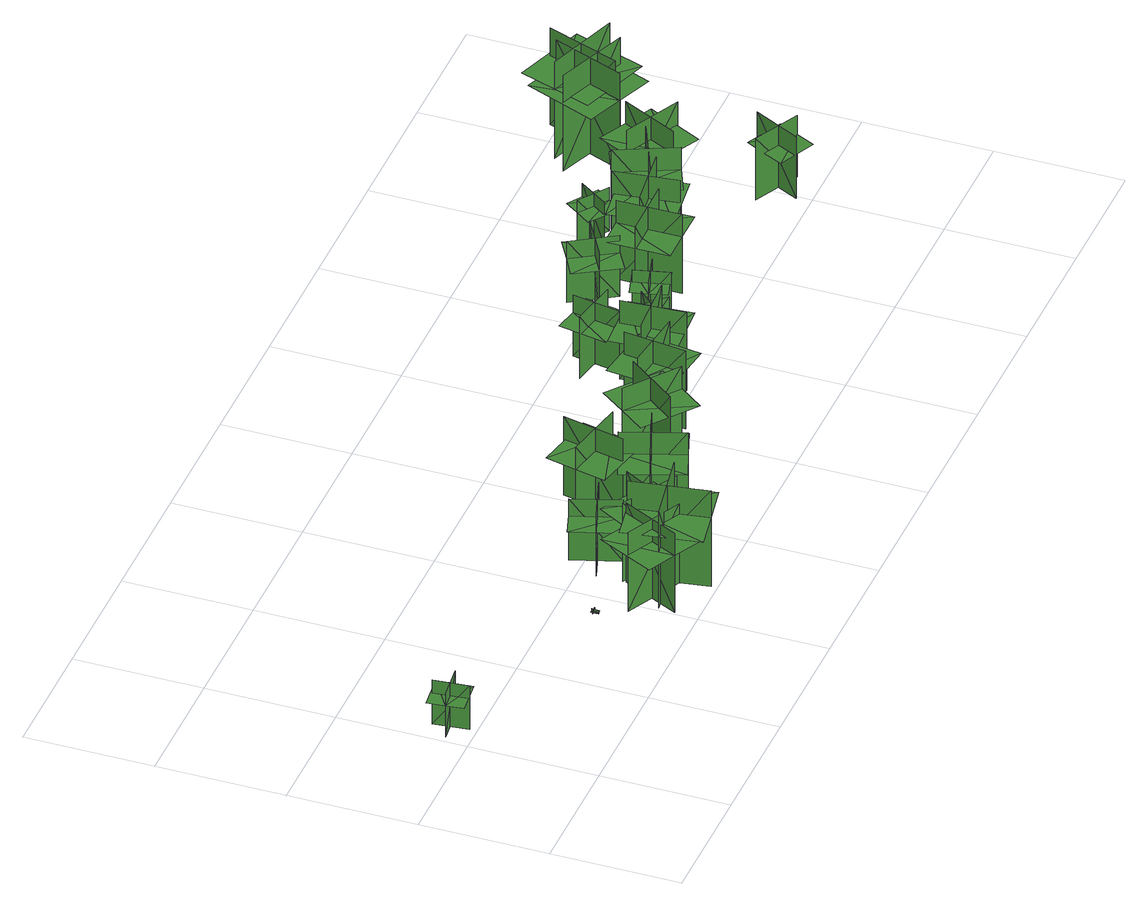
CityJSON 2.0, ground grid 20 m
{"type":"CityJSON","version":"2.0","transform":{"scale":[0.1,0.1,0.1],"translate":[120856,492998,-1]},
"CityObjects":{
"tree1":{"type":"SolitaryVegetationObject","geometry":[{"type":"MultiSurface","lod":"1","boundaries":[[[0,1,2]],[[0,2,3]],[[4,5,6]],[[4,6,7]],[[8,9,10]],[[8,10,11]],[[8,11,12]],[[8,12,13]]]}]},
"tree2":{"type":"SolitaryVegetationObject","geometry":[{"type":"MultiSurface","lod":"1","boundaries":[[[14,15,16]],[[14,16,17]],[[18,19,20]],[[18,20,21]],[[22,23,24]],[[22,24,25]],[[22,25,26]],[[22,26,27]]]}]},
"tree3":{"type":"SolitaryVegetationObject","geometry":[{"type":"MultiSurface","lod":"1","boundaries":[[[28,29,30]],[[28,30,31]],[[32,33,34]],[[32,34,35]],[[36,37,38]],[[36,38,39]],[[36,39,40]],[[36,40,41]]]}]},
"tree4":{"type":"SolitaryVegetationObject","geometry":[{"type":"MultiSurface","lod":"1","boundaries":[[[42,43,44]],[[42,44,45]],[[46,47,48]],[[46,48,49]],[[50,51,52]],[[50,52,53]],[[50,53,54]],[[50,54,55]]]}]},
"tree5":{"type":"SolitaryVegetationObject","geometry":[{"type":"MultiSurface","lod":"1","boundaries":[[[56,57,58]],[[56,58,59]],[[60,61,62]],[[60,62,63]],[[64,65,66]],[[64,66,67]],[[64,67,68]],[[64,68,69]]]}]},
"tree6":{"type":"SolitaryVegetationObject","geometry":[{"type":"MultiSurface","lod":"1","boundaries":[[[70,71,72]],[[70,72,73]],[[74,75,76]],[[74,76,77]],[[78,79,80]],[[78,80,81]],[[78,81,82]],[[78,82,83]]]}]},
"tree7":{"type":"SolitaryVegetationObject","geometry":[{"type":"MultiSurface","lod":"1","boundaries":[[[84,85,86]],[[84,86,87]],[[88,89,90]],[[88,90,91]],[[92,93,94]],[[92,94,95]],[[92,95,96]],[[92,96,97]]]}]},
"tree8":{"type":"SolitaryVegetationObject","geometry":[{"type":"MultiSurface","lod":"1","boundaries":[[[98,99,100]],[[98,100,101]],[[102,103,104]],[[102,104,105]],[[106,107,108]],[[106,108,109]],[[106,109,110]],[[106,110,111]]]}]},
"tree9":{"type":"SolitaryVegetationObject","geometry":[{"type":"MultiSurface","lod":"1","boundaries":[[[112,113,114]],[[112,114,115]],[[116,117,118]],[[116,118,119]],[[120,121,122]],[[120,122,123]],[[120,123,124]],[[120,124,125]]]}]},
"tree10":{"type":"SolitaryVegetationObject","geometry":[{"type":"MultiSurface","lod":"1","boundaries":[[[126,127,128]],[[126,128,129]],[[130,131,132]],[[130,132,133]],[[134,135,136]],[[134,136,137]],[[134,137,138]],[[134,138,139]]]}]},
"tree11":{"type":"SolitaryVegetationObject","geometry":[{"type":"MultiSurface","lod":"1","boundaries":[[[140,141,142]],[[140,142,143]],[[144,145,146]],[[144,146,147]],[[148,149,150]],[[148,150,151]],[[148,151,152]],[[148,152,153]]]}]},
"tree12":{"type":"SolitaryVegetationObject","geometry":[{"type":"MultiSurface","lod":"1","boundaries":[[[154,155,156]],[[154,156,157]],[[158,159,160]],[[158,160,161]],[[162,163,164]],[[162,164,165]],[[162,165,166]],[[162,166,167]]]}]},
"tree13":{"type":"SolitaryVegetationObject","geometry":[{"type":"MultiSurface","lod":"1","boundaries":[[[168,169,170]],[[168,170,171]],[[172,173,174]],[[172,174,175]],[[176,177,178]],[[176,178,179]],[[176,179,180]],[[176,180,181]]]}]},
"tree14":{"type":"SolitaryVegetationObject","geometry":[{"type":"MultiSurface","lod":"1","boundaries":[[[182,183,184]],[[182,184,185]],[[186,187,188]],[[186,188,189]],[[190,191,192]],[[190,192,193]],[[190,193,194]],[[190,194,195]]]}]},
"tree15":{"type":"SolitaryVegetationObject","geometry":[{"type":"MultiSurface","lod":"1","boundaries":[[[196,197,198]],[[196,198,199]],[[200,201,202]],[[200,202,203]],[[204,205,206]],[[204,206,207]],[[204,207,208]],[[204,208,209]]]}]},
"tree16":{"type":"SolitaryVegetationObject","geometry":[{"type":"MultiSurface","lod":"1","boundaries":[[[210,211,212]],[[210,212,213]],[[214,215,216]],[[214,216,217]],[[218,219,220]],[[218,220,221]],[[218,221,222]],[[218,222,223]]]}]},
"tree17":{"type":"SolitaryVegetationObject","geometry":[{"type":"MultiSurface","lod":"1","boundaries":[[[224,225,226]],[[224,226,227]],[[228,229,230]],[[228,230,231]],[[232,233,234]],[[232,234,235]],[[232,235,236]],[[232,236,237]]]}]},
"tree18":{"type":"SolitaryVegetationObject","geometry":[{"type":"MultiSurface","lod":"1","boundaries":[[[238,239,240]],[[238,240,241]],[[242,243,244]],[[242,244,245]],[[246,247,248]],[[246,248,249]],[[246,249,250]],[[246,250,251]]]}]},
"tree19":{"type":"SolitaryVegetationObject","geometry":[{"type":"MultiSurface","lod":"1","boundaries":[[[252,253,254]],[[252,254,255]],[[256,257,258]],[[256,258,259]],[[260,261,262]],[[260,262,263]],[[260,263,264]],[[260,264,265]]]}]},
"tree20":{"type":"SolitaryVegetationObject","geometry":[{"type":"MultiSurface","lod":"1","boundaries":[[[266,267,268]],[[266,268,269]],[[270,271,272]],[[270,272,273]],[[274,275,276]],[[274,276,277]],[[274,277,278]],[[274,278,279]]]}]},
"tree21":{"type":"SolitaryVegetationObject","geometry":[{"type":"MultiSurface","lod":"1","boundaries":[[[280,281,282]],[[280,282,283]],[[284,285,286]],[[284,286,287]],[[288,289,290]],[[288,290,291]],[[288,291,292]],[[288,292,293]]]}]},
"tree22":{"type":"SolitaryVegetationObject","geometry":[{"type":"MultiSurface","lod":"1","boundaries":[[[294,295,296]],[[294,296,297]],[[298,299,300]],[[298,300,301]],[[302,303,304]],[[302,304,305]],[[302,305,306]],[[302,306,307]]]}]},
"tree23":{"type":"SolitaryVegetationObject","geometry":[{"type":"MultiSurface","lod":"1","boundaries":[[[308,309,310]],[[308,310,311]],[[312,313,314]],[[312,314,315]],[[316,317,318]],[[316,318,319]],[[316,319,320]],[[316,320,321]]]}]},
"tree24":{"type":"SolitaryVegetationObject","geometry":[{"type":"MultiSurface","lod":"1","boundaries":[[[322,323,324]],[[322,324,325]],[[326,327,328]],[[326,328,329]],[[330,331,332]],[[330,332,333]],[[330,333,334]],[[330,334,335]]]}]}
},
"vertices":[
[33,266,7],[39,211,7],[39,211,84],[33,266,84],[10,237,7],[65,243,7],[65,243,84],[10,237,84],[10,237,62],[13,210,62],[68,216,62],[65,243,62],[62,271,62],[7,265,62],
[357,135,12],[364,135,12],[364,146,12],[357,146,12],[360,135,16],[360,135,9],[360,146,9],[360,146,16],[360,143,16],[364,143,16],[364,143,9],[360,143,9],[357,143,9],[357,143,16],
[385,100,6],[474,56,6],[474,56,145],[385,100,145],[406,37,6],[450,127,6],[450,127,145],[406,37,145],[406,37,106],[451,15,106],[495,105,106],[450,127,106],[405,149,106],[361,59,106],
[527,83,6],[408,62,6],[408,62,175],[527,83,175],[462,130,6],[482,10,6],[482,10,175],[462,130,175],[462,130,128],[402,120,128],[422,0,128],[482,10,128],[542,21,128],[522,140,128],
[472,66,6],[521,153,6],[521,153,145],[472,66,145],[536,83,6],[449,132,6],[449,132,145],[536,83,145],[536,83,106],[561,127,106],[474,176,106],[449,132,106],[425,89,106],[512,40,106],
[445,171,9],[519,195,9],[519,195,117],[445,171,117],[491,147,9],[467,221,9],[467,221,117],[491,147,117],[491,147,87],[528,159,87],[504,233,87],[467,221,87],[430,209,87],[454,135,87],
[591,185,8],[612,283,8],[612,283,146],[591,185,146],[647,221,8],[549,241,8],[549,241,146],[647,221,146],[647,221,107],[657,270,107],[560,290,107],[549,241,107],[539,193,107],[637,172,107],
[666,169,7],[572,136,7],[572,136,145],[666,169,145],[606,198,7],[639,104,7],[639,104,145],[606,198,145],[606,198,107],[559,181,107],[592,87,107],[639,104,107],[686,120,107],[653,214,107],
[696,199,9],[681,157,9],[681,157,70],[696,199,70],[669,186,9],[710,171,9],[710,171,70],[669,186,70],[669,186,53],[661,165,53],[703,151,53],[710,171,53],[718,192,53],[676,207,53],
[772,237,7],[711,158,7],[711,158,145],[772,237,145],[706,229,7],[785,168,7],[785,168,145],[706,229,145],[706,229,106],[676,190,106],[755,129,106],[785,168,106],[815,208,106],[736,269,106],
[834,274,7],[822,176,7],[822,176,145],[834,274,145],[782,234,7],[880,222,7],[880,222,145],[782,234,145],[782,234,106],[775,185,106],[874,172,106],[880,222,106],[887,271,106],[788,284,106],
[902,306,7],[909,207,7],[909,207,145],[902,306,145],[858,257,7],[957,263,7],[957,263,145],[858,257,145],[858,257,106],[861,207,106],[961,214,106],[957,263,106],[954,313,106],[855,307,106],
[958,345,8],[882,359,8],[882,359,116],[958,345,116],[929,387,8],[915,311,8],[915,311,116],[929,387,116],[929,387,85],[891,394,85],[877,318,85],[915,311,85],[953,304,85],[967,381,85],
[971,311,8],[1011,272,8],[1011,272,85],[971,311,85],[972,274,8],[1010,314,8],[1010,314,85],[972,274,85],[972,274,64],[991,255,64],[1030,294,64],[1010,314,64],[990,333,64],[952,294,64],
[1054,344,8],[1068,290,8],[1068,290,85],[1054,344,85],[1035,312,8],[1088,326,8],[1088,326,85],[1035,312,85],[1035,312,64],[1042,285,64],[1095,299,64],[1088,326,64],[1081,353,64],[1028,339,64],
[1037,388,7],[1104,427,7],[1104,427,115],[1037,388,115],[1087,375,7],[1047,441,7],[1047,441,115],[1087,375,115],[1087,375,85],[1120,394,85],[1081,461,85],[1047,441,85],[1014,422,85],[1053,355,85],
[1173,348,6],[1074,347,6],[1074,347,145],[1173,348,145],[1126,395,6],[1127,295,6],[1127,295,145],[1126,395,145],[1126,395,106],[1076,394,106],[1077,295,106],[1127,295,106],[1177,295,106],[1176,395,106],
[1201,326,7],[1188,425,7],[1188,425,146],[1201,326,146],[1242,378,7],[1143,366,7],[1143,366,146],[1242,378,146],[1242,378,107],[1236,428,107],[1137,415,107],[1143,366,107],[1149,317,107],[1248,329,107],
[1192,438,8],[1223,483,8],[1223,483,85],[1192,438,85],[1228,444,8],[1183,476,8],[1183,476,85],[1228,444,85],[1228,444,63],[1244,467,63],[1199,498,63],[1183,476,63],[1167,453,63],[1212,421,63],
[1213,376,8],[1304,417,8],[1304,417,147],[1213,376,147],[1275,352,8],[1234,443,8],[1234,443,147],[1275,352,147],[1275,352,108],[1321,373,108],[1279,463,108],[1234,443,108],[1189,422,108],[1230,332,108],
[1288,440,7],[1377,396,7],[1377,396,145],[1288,440,145],[1309,377,7],[1353,466,7],[1353,466,145],[1309,377,145],[1309,377,106],[1354,355,106],[1398,444,106],[1353,466,106],[1308,488,106],[1264,399,106],
[1394,222,8],[1430,295,8],[1430,295,117],[1394,222,117],[1443,239,8],[1443,239,117],[1370,275,117],[1370,275,8],[1443,239,83],[1458,270,83],[1400,298,83],[1385,268,83],[1370,237,83],[1428,209,83],
[1336,554,11],[1449,510,11],[1449,510,180],[1336,554,180],[1368,480,11],[1412,593,11],[1412,593,180],[1368,480,180],[1368,480,133],[1425,458,133],[1469,571,133],[1412,593,133],[1356,615,133],[1311,502,133],
[1433,610,12],[1392,496,12],[1392,496,182],[1433,610,182],[1359,576,12],[1474,535,12],[1474,535,182],[1359,576,182],[1359,576,134],[1339,518,134],[1454,478,134],[1474,535,134],[1494,593,134],[1379,633,134]
]}
